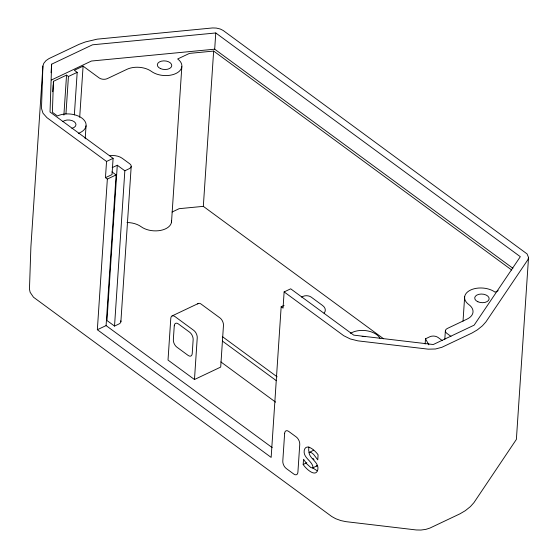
<?xml version="1.0" encoding="UTF-8"?>
<svg xmlns="http://www.w3.org/2000/svg" width="558" height="558" viewBox="0 0 558 558"><rect width="100%" height="100%" fill="white"/><g stroke="black" fill="none" stroke-linecap="round" stroke-linejoin="round"><path stroke-width="0.84" d="M42.903 66.039L30.892 246.824L29.462 289.156L30.132 292.294L33.48 297.212L331.717 516.492L335.686 518.703L340.889 520.593L345.932 521.653L416.289 529.961L420.934 530.044L425.914 529.354L429.89 528.084L460.022 513.799L465.323 510.675L470.415 506.587L473.937 502.639L516.38 439.411L528.538 257.454L527.052 253.904L223.172 30.474L220.187 28.988L216.295 28.067L212.542 27.949L97.106 39.165L85.388 41.948L79.076 44.326L48.944 58.611L45.979 60.627L43.768 63.347L42.903 66.039L41.473 108.371L43.001 113.232L46.949 117.675L106.543 161.457L105.462 177.681L107.352 179.069L97.35 329.729L271.153 457.414L281.162 306.754L284.078 305.372M281.162 306.754L283.052 308.142L284.127 291.918L290.683 288.814L353.751 335.142L433.266 344.53L474.133 325.161L520.321 256.701L215.765 32.964L92.509 44.807L51.65 64.177L50.032 112.012L113.1 158.346L112.025 174.57L105.462 177.681M65.956 113.874L68.439 76.495L66.548 75.114L53.435 81.328L52.389 112.27L57.425 115.966A17.361 10.351 3.8 0 1 81.88 118.08A17.361 10.351 3.8 0 1 80.094 132.623A17.361 10.351 3.8 0 0 78.483 133.501M51.078 72.714L51.65 64.177M52.738 91.735L53.205 84.795M53.317 83.065L53.435 81.328M63.891 115.094L66.548 75.114M74.353 114.941L77.185 72.352L74.347 70.273L83.093 66.13L99.15 77.925A5.789 3.453 3.8 0 0 107.303 78.629L126.98 69.304A17.361 10.351 3.8 0 1 151.434 71.41A17.361 10.351 3.8 0 0 175.882 73.523A17.361 10.351 3.8 0 0 177.667 58.981L189.469 53.387L213.644 51.064L511.707 270.037M79.696 117.313L83.093 66.13M85.186 138.803L86.051 125.787M272.192 447.607L106.09 325.586L116.099 174.926L111.977 171.899M112.186 167.644L117.285 165.231L106.969 320.522L114.529 326.074L118.903 324.003A5.789 3.453 3.8 0 0 120.8 320.822M114.529 326.074L124.846 170.783L117.285 165.231M120.884 321.722L131.2 166.43M171.522 221.979L181.838 66.688M383.569 338.769L203.328 206.355L213.644 51.064M512.928 268.286L214.691 49.188L215.765 32.964M194.47 379.517L197.239 337.799A5.789 3.174 64.6 0 0 193.772 330.385L174.877 316.505A5.789 3.174 64.6 0 0 170.79 318.367L168.021 360.084L194.47 379.517L220.703 367.08L223.472 325.363A5.789 3.174 64.6 0 0 220.005 317.948L201.11 304.075A5.789 3.174 64.6 0 0 197.685 303.984M313.373 450.515L313.638 450.194L308.999 452.587C309.732 458.913 319.03 462.073 317.872 469.431C316.016 478.373 305.505 468.399 303.182 464.493L303.531 459.255L306.781 463.907L310.918 467.625L312.801 467.932L317.453 465.512M425.154 344.014L425.496 338.811L429.869 336.739A5.789 3.453 3.8 0 1 438.023 337.444L442.208 340.519M444.796 339.404L445.375 330.727M463.028 321.164L464.647 296.87M528.538 257.454L527.917 259.637L485.948 321.847L482.426 325.802L477.334 329.883L472.033 333.007L441.894 347.292L435.477 348.994L428.3 349.168L357.943 340.861L350.229 338.929L343.721 335.7L284.127 291.918M308.839 446.916L308.693 450.557L309.258 452.775M312.801 467.932L313.08 467.59C312.564 461.027 302.889 457.965 304.236 450.362C306.189 442.229 315.695 451.059 318.095 454.833L317.76 459.869L313.617 454.386L311.057 452.426L309.265 452.266M51.357 80.031L91.435 61.031L214.691 49.188M68.439 76.495L77.185 72.352M106.543 161.457L113.1 158.346M107.352 179.069L116.099 174.926M124.846 170.783L129.212 168.704A5.789 3.453 3.8 0 0 129.812 163.857L122.251 158.305A11.572 6.898 3.8 0 0 109.87 155.738M172.073 212.033L179.153 208.678L203.328 206.355M97.35 329.729L106.09 325.586M172.115 315.905L198.348 303.468M301.564 297.086L303.022 296.396A5.789 3.453 3.8 0 1 311.176 297.1L322.51 305.428A11.572 6.898 3.8 0 1 324.093 313.115M498.196 290.655L495.051 292.148A17.361 10.351 3.8 0 0 470.596 290.034A17.361 10.351 3.8 0 0 468.818 304.577A17.361 10.351 3.8 0 1 467.032 319.127L447.363 328.453A5.789 3.453 3.8 0 0 446.763 333.3L450.955 336.376M303.182 464.493L306.83 462.763M316.33 465.979L317.174 465.86M317.216 470.778L312.682 467.883M222.342 336.579L277.131 376.831M222.314 341.001L276.336 380.689M220.849 361.905L275.638 402.158M313.045 458.439L313.994 459.485M425.496 338.811L428.879 344.816M62.782 121.616A7.233 4.311 3.8 0 1 74.228 121.707A7.233 4.311 3.8 0 1 71.905 128.319M126.994 222.53A17.361 10.351 3.8 0 1 141.118 226.708A17.361 10.351 3.8 0 0 160.753 230.377A17.361 10.351 3.8 0 0 171.543 220.626M362.121 336.509A7.233 4.311 3.8 0 1 365.246 336.697M350.333 333.217A17.361 10.351 3.8 0 0 352.14 332.477A17.361 10.351 3.8 0 1 379.935 338.253M174.263 325.774L173.336 339.683A5.789 3.174 64.6 0 0 176.809 347.097L188.144 355.425A5.789 3.174 64.6 0 0 192.231 353.563L193.152 339.655A5.789 3.174 64.6 0 0 189.685 332.247L178.351 323.919A5.789 3.174 64.6 0 0 174.263 325.774M284.643 433.294L282.794 461.103A5.789 3.174 64.6 0 0 286.268 468.518L293.822 474.07A5.789 3.174 64.6 0 0 297.909 472.207L299.758 444.398A5.789 3.174 64.6 0 0 296.284 436.984L288.73 431.432A5.789 3.174 64.6 0 0 284.643 433.294M160.495 68.599A7.233 4.311 3.8 0 0 171.752 65.816A7.233 4.311 3.8 0 0 161.401 61.171A7.233 4.311 3.8 0 0 160.495 68.599M477.878 301.766A7.233 4.311 3.8 0 0 489.136 298.983A7.233 4.311 3.8 0 0 478.785 294.345A7.233 4.311 3.8 0 0 477.878 301.766"/></g></svg>
